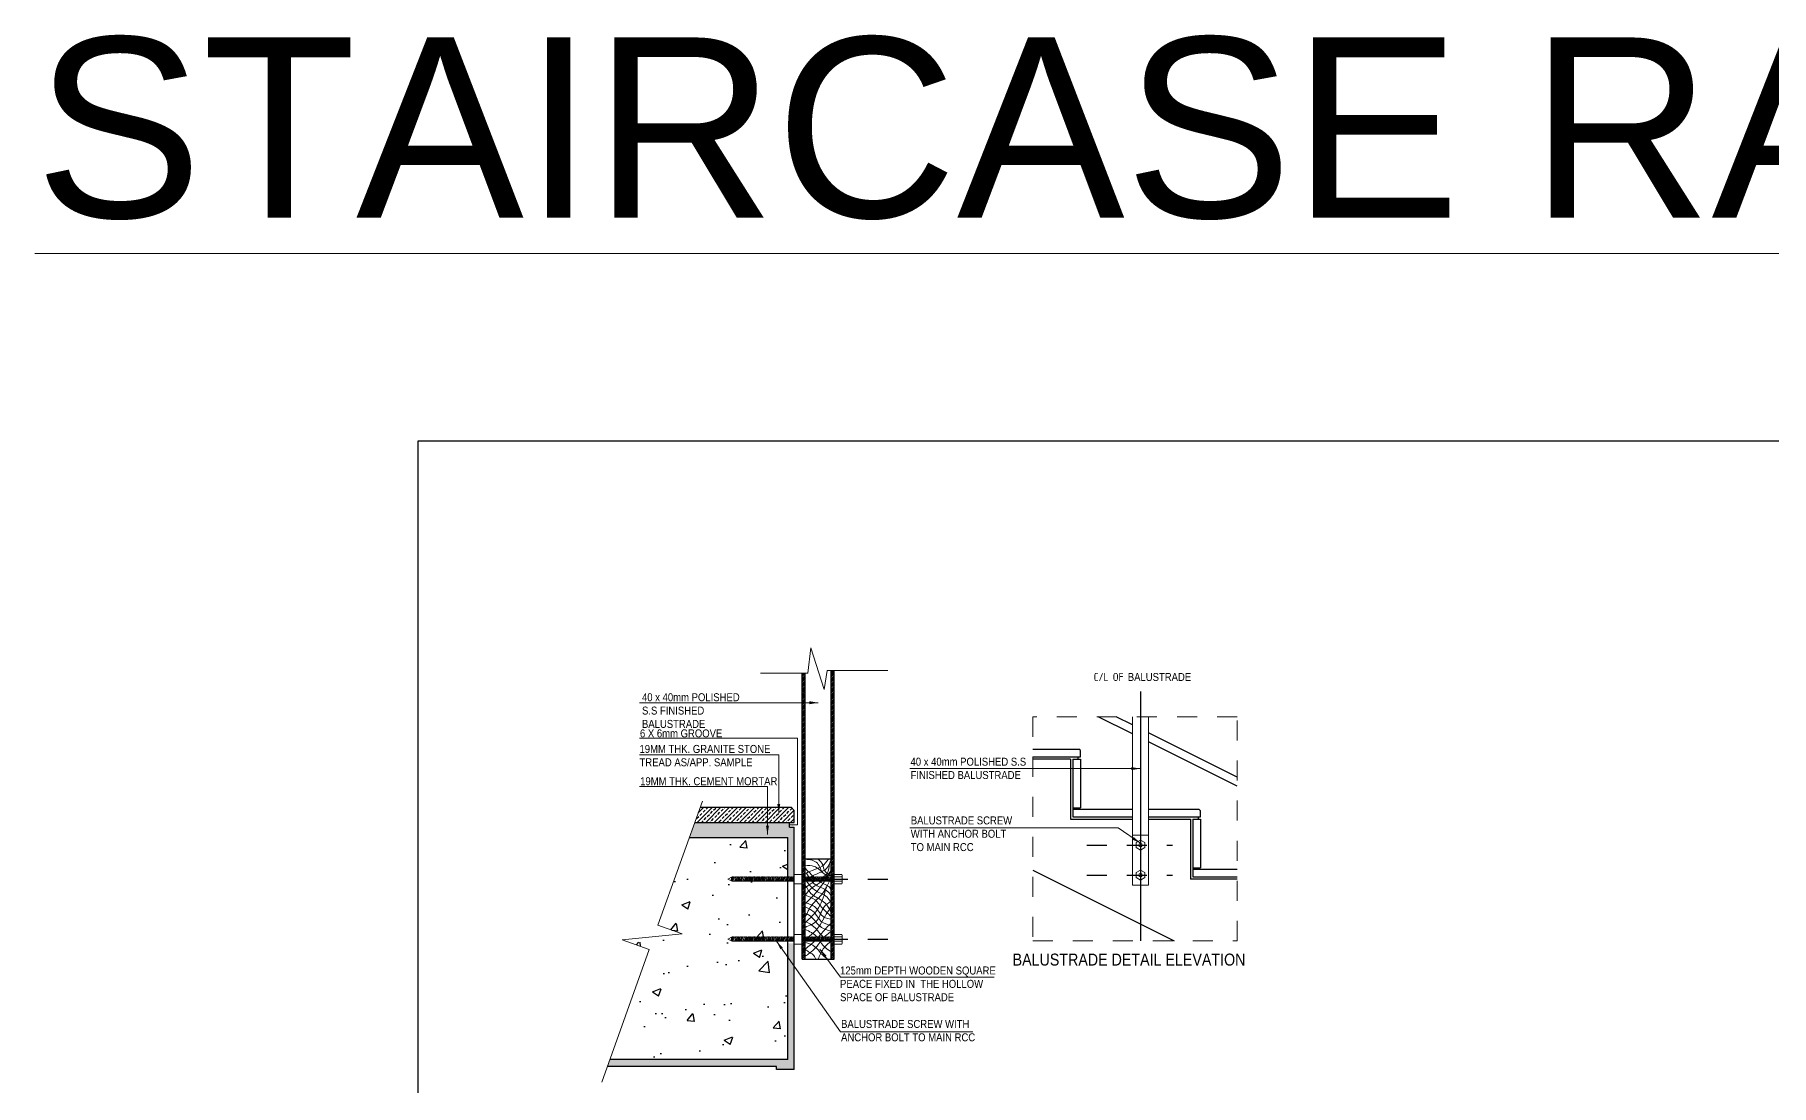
# Model space of a CAD drawing. Header units: millimetres. Extents: x 1898 to 3725, y 783 to 1532.
# Drawn here: x 2929.95 to 2938.63, y 916.67 to 921.92 of the extents above; entities that cross this region are included whole.
import ezdxf

# ---------------------------------------------------------------- set-up
doc = ezdxf.new("R2010")
doc.units = ezdxf.units.MM
for name, pattern in [('DASHDOT', [1, 0.5, -0.25, 0, -0.25]), ('DASHED2', [0.375, 0.25, -0.125]), ('HIDDEN', [0.375, 0.25, -0.125])]:
    doc.linetypes.add(name, pattern=pattern)
doc.layers.add('COL', color=1, linetype='Continuous')
doc.layers.add('RCC-HATCH', color=252, linetype='Continuous')
for name, color, linetype, lineweight in [('DIM', 6, 'Continuous', 18), ('Hatch', 43, 'Continuous', 13), ('Section', 72, 'DASHED2', 30), ('STAIR', 4, 'Continuous', 25), ('STONE', 11, 'Continuous', 9), ('TEXT', 7, 'Continuous', 15), ('Wall', 7, 'Continuous', 30)]:
    doc.layers.add(name, color=color, linetype=linetype, lineweight=lineweight)
doc.styles.add('L120', font='arial.ttf', dxfattribs={"height": 0.6})
doc.styles.add('LABLE', font='times.ttf', dxfattribs={"width": 0.85, "height": 200})
doc.styles.add('Tabrej', font='arial.ttf')
doc.dimstyles.new('DIMEN', dxfattribs={"dimtxt": 0.3, "dimasz": 0.25, "dimexe": 0.18, "dimexo": 0.0625, "dimgap": 0.09, "dimtad": 0, "dimdec": 3, "dimzin": 0, "dimdsep": 46, "dimtxsty": 'Tabrej', "dimcen": 0, "dimclrd": 256, "dimclre": 256, "dimclrt": 7, "dimadec": 0, "dimazin": 0, "dimtfac": 1, "dimtdec": 3, "dimtofl": 0, "dimtmove": 0, "dimatfit": 1, "dimfxl": 0, "dimtolj": 1, "dimtzin": 0, "dimlwd": -1, "dimlwe": -1, "dimarcsym": 0})
pattern_1 = [(45, (2354.577731, 677.824153), (-0.00441941738, 0.00441941738), [])]

msp = doc.modelspace()

# ---------------------------------------------------------------- hatches: boundary and pattern name
at = {"layer": 'Hatch'}
h = msp.add_hatch(dxfattribs=at)
h.set_pattern_fill('ANSI31', color=256, scale=0.05, style=0)
h.set_pattern_definition([(45, (2354.501731, 677.824153), (-0.00441941738, 0.00441941738), [])])
h.paths.add_polyline_path([(2933.7904, 917.3121), (2933.8054, 917.3121), (2933.8054, 918.7266), (2933.7904, 918.7266)])
h = msp.add_hatch(dxfattribs=at)
h.set_pattern_fill('ANSI31', color=256, scale=0.05, style=0)
h.set_pattern_definition(pattern_1)
h.paths.add_polyline_path([(2933.9354, 917.3121), (2933.9504, 917.3121), (2933.9504, 918.7399), (2933.9354, 918.7399)])
h = msp.add_hatch(dxfattribs=at)
h.set_pattern_fill('ANSI31', color=256, scale=0.05, style=0)
h.set_pattern_definition(pattern_1)
h.paths.add_polyline_path([(2933.7904, 917.2971), (2933.8054, 917.2971), (2933.8054, 917.3121), (2933.7904, 917.3121)])
h = msp.add_hatch(dxfattribs=at)
h.set_pattern_fill('ANSI31', color=256, scale=0.05, style=0)
h.set_pattern_definition([(45, (2354.722731, 677.824153), (-0.00441941738, 0.00441941738), [])])
h.paths.add_polyline_path([(2933.9354, 917.2971), (2933.9504, 917.2971), (2933.9504, 917.3121), (2933.9354, 917.3121)])
at = {"layer": 'RCC-HATCH'}
h = msp.add_hatch(dxfattribs=at)
h.set_pattern_fill('ANSI33', color=256, scale=0.12, style=0)
h.set_pattern_definition([(45, (703.983064, -24.253812), (-0.02121320344, 0.02121320344), []), (45, (704.004277, -24.253812), (-0.02121320344, 0.02121320344), [0.015, -0.0075])])
h.paths.add_polyline_path([(2933.2811, 918.0571), (2933.2538, 917.9811), (2933.7504, 917.9811), (2933.7504, 918.0411), (2933.7344, 918.0571)])
h = msp.add_hatch(dxfattribs=at)
h.set_pattern_fill('AR-SAND', color=256, scale=0.012, style=0)
h.set_pattern_definition([(37.5, (703.983064, -24.253812), (-0.0007559203, 0.02312188523), [0, -0.01824, 0, -0.0204, 0, -0.0195]), (7.5, (703.983064, -24.253812), (0.02123732046, 0.0338657528), [0, -0.00984, 0, -0.01644, 0, -0.0063]), (327.5, (703.968304, -24.253812), (0.03736970234, 6.790864e-05), [0, -0.006, 0, -0.0216, 0, -0.0282]), (317.5, (703.968304, -24.253812), (0.03607351925, 0.0105321068), [0, -0.003, 0, -0.01416, 0, -0.0162])])
h.paths.add_polyline_path([(2932.8289, 916.7966), (2932.8164, 916.7617), (2933.6624, 916.7617), (2933.6624, 916.7457), (2933.7504, 916.7457), (2933.7504, 917.3771), (2933.7184, 917.3771), (2933.7184, 916.7966)])
h.paths.add_polyline_path([(2933.2538, 917.9811), (2933.2265, 917.9051), (2933.7184, 917.9051), (2933.7184, 917.6971), (2933.7504, 917.6971), (2933.7504, 917.9571), (2933.7264, 917.9571), (2933.7264, 917.9811)])
h = msp.add_hatch(dxfattribs=at)
h.set_pattern_fill('AR-CONC', color=256, scale=0.06, style=0)
h.set_pattern_definition([(50, (703.98306, -24.2538), (0.43035611, -0.03765128), [0.045, -0.495]), (355, (703.98306, -24.2538), (-0.0832508, 0.45131528), [0.036, -0.396]), (100.4514, (704.01893, -24.25695), (0.34710563, 0.413663725), [0.038244114, -0.42068527]), (46.1842, (703.98306, -24.1338), (0.64034463, -0.09931141), [0.0675, -0.7425]), (96.6356, (704.0364, -24.1421), (0.56079762, 0.58447072), [0.05736617, -0.6310278]), (351.1842, (703.98306, -24.1338), (0.56079717, 0.58447116), [0.054, -0.594]), (21, (704.04306, -24.1638), (0.35814423, -0.241571334), [0.045, -0.495]), (326, (704.04306, -24.1638), (0.1459892, 0.43509003), [0.036, -0.396]), (71.4514, (704.0729, -24.18394), (0.50413358, 0.1935183), [0.038244114, -0.42068527]), (37.5, (703.98306, -24.25381), (0.007295913, 0.199736312), [0, -0.3912, 0, -0.402, 0, -0.3975]), (7.5, (703.98306, -24.25381), (0.157841722, 0.236647027), [0, -0.2292, 0, -0.3822, 0, -0.1515]), (327.5, (703.84926, -24.25381), (0.320293462, -0.013532923), [0, -0.15, 0, -0.468, 0, -0.621]), (317.5, (703.78926, -24.2538), (0.3499117, 0.06006299), [0, -0.195, 0, -0.3108, 0, -0.441])])
h.paths.add_polyline_path([(2933.1911, 917.4232), (2933.0122, 917.4061), (2933.119, 917.3811), (2932.9231, 917.3824), (2933.0258, 917.3455), (2932.8289, 916.7966), (2933.7184, 916.7966), (2933.7184, 917.3371), (2933.6944, 917.3371), (2933.6944, 917.7371), (2933.7184, 917.7371), (2933.7184, 917.9051), (2933.2265, 917.9051), (2933.0694, 917.4669)])

# ---------------------------------------------------------------- linework, layer by layer
at = {"layer": 'COL'}
for p, q in [((2935.1313, 918.2973), (2934.9431, 918.2973)), ((2935.1313, 918.2973), (2935.1313, 917.9973)), ((2935.1313, 917.9973), (2935.4413, 917.9973)), ((2935.5213, 917.9973), (2935.7313, 917.9973)), ((2935.7313, 917.9973), (2935.7313, 917.6973)), ((2933.2265, 917.9051), (2933.7184, 917.9051)), ((2933.7184, 916.7966), (2933.7184, 917.9051)), ((2935.964, 917.6973), (2935.7313, 917.6973)), ((2933.7184, 916.7966), (2932.8289, 916.7966))]:
    msp.add_line(p, q, dxfattribs=at)
at = {"layer": 'COL', "lineweight": 13}
for p, q in [((2933.444, 917.7067), (2933.4416, 917.7091)), ((2933.4656, 917.7067), (2933.4632, 917.7091)), ((2933.4872, 917.7067), (2933.4848, 917.7091)), ((2933.5088, 917.7067), (2933.5064, 917.7091)), ((2933.5304, 917.7067), (2933.528, 917.7091)), ((2933.552, 917.7067), (2933.5496, 917.7091)), ((2933.5736, 917.7067), (2933.5712, 917.7091)), ((2933.6016, 917.7067), (2933.5992, 917.7091)), ((2933.6232, 917.7067), (2933.6208, 917.7091)), ((2933.6448, 917.7067), (2933.6424, 917.7091)), ((2933.6664, 917.7067), (2933.664, 917.7091)), ((2933.688, 917.7067), (2933.6856, 917.7091)), ((2933.7096, 917.7067), (2933.7072, 917.7091)), ((2933.7312, 917.7067), (2933.7288, 917.7091)), ((2933.7504, 917.6731), (2933.7504, 917.7211)), ((2933.7904, 917.6731), (2933.7904, 917.7211)), ((2933.8016, 917.7067), (2933.7992, 917.7091)), ((2933.8232, 917.7067), (2933.8208, 917.7091)), ((2933.8448, 917.7067), (2933.8424, 917.7091)), ((2933.8664, 917.7067), (2933.864, 917.7091)), ((2933.888, 917.7067), (2933.8856, 917.7091)), ((2933.9096, 917.7067), (2933.9072, 917.7091)), ((2933.9312, 917.7067), (2933.9288, 917.7091)), ((2933.444, 917.4067), (2933.4416, 917.4091)), ((2933.4656, 917.4067), (2933.4632, 917.4091)), ((2933.4872, 917.4067), (2933.4848, 917.4091)), ((2933.5088, 917.4067), (2933.5064, 917.4091)), ((2933.5304, 917.4067), (2933.528, 917.4091)), ((2933.552, 917.4067), (2933.5496, 917.4091)), ((2933.5736, 917.4067), (2933.5712, 917.4091)), ((2933.6016, 917.4067), (2933.5992, 917.4091)), ((2933.6232, 917.4067), (2933.6208, 917.4091)), ((2933.6448, 917.4067), (2933.6424, 917.4091)), ((2933.6664, 917.4067), (2933.664, 917.4091)), ((2933.688, 917.4067), (2933.6856, 917.4091)), ((2933.7096, 917.4067), (2933.7072, 917.4091)), ((2933.7312, 917.4067), (2933.7288, 917.4091)), ((2933.7504, 917.3731), (2933.7504, 917.4211)), ((2933.7904, 917.3731), (2933.7904, 917.4211)), ((2933.8016, 917.4067), (2933.7992, 917.4091)), ((2933.8232, 917.4067), (2933.8208, 917.4091)), ((2933.8448, 917.4067), (2933.8424, 917.4091)), ((2933.8664, 917.4067), (2933.864, 917.4091)), ((2933.888, 917.4067), (2933.8856, 917.4091)), ((2933.9096, 917.4067), (2933.9072, 917.4091)), ((2933.9312, 917.4067), (2933.9288, 917.4091))]:
    msp.add_line(p, q, dxfattribs=at)
for points in [[(2933.4395, 917.6875), (2933.4184, 917.6979), (2933.4395, 917.7083)], [(2933.4332, 917.6906), (2933.4392, 917.7067)], [(2933.4353, 917.6896), (2933.443, 917.7076)], [(2933.4382, 917.7077), (2933.4392, 917.7067)], [(2933.4392, 917.6875), (2933.4464, 917.7091), (2933.444, 917.7067)], [(2933.4416, 917.7091), (2933.4392, 917.7067)], [(2933.4392, 917.6875), (2933.4416, 917.6947)], [(2933.4392, 917.6875), (2933.5784, 917.6875), (2933.5784, 917.6875), (2933.5808, 917.6875), (2933.5832, 917.6875), (2933.5856, 917.6875), (2933.588, 917.6875), (2933.5904, 917.6875), (2933.5904, 917.6875)], [(2933.444, 917.6875), (2933.4512, 917.7067)], [(2933.4464, 917.7091), (2933.4488, 917.7067), (2933.4512, 917.7091), (2933.4512, 917.7067), (2933.456, 917.7091), (2933.456, 917.7067), (2933.4584, 917.7091), (2933.4608, 917.7067)], [(2933.4512, 917.6875), (2933.4584, 917.7091)], [(2933.456, 917.6875), (2933.4646, 917.7076)], [(2933.4608, 917.6875), (2933.468, 917.7091), (2933.4656, 917.7067)], [(2933.4632, 917.7091), (2933.4608, 917.7067)], [(2933.4608, 917.6875), (2933.4632, 917.6947)], [(2933.4656, 917.6875), (2933.4728, 917.7067)], [(2933.468, 917.7091), (2933.4704, 917.7067), (2933.4728, 917.7091), (2933.4728, 917.7067), (2933.4776, 917.7091), (2933.4776, 917.7067), (2933.48, 917.7091), (2933.4824, 917.7067)], [(2933.4704, 917.6875), (2933.4776, 917.7091)], [(2933.4728, 917.6875), (2933.48, 917.7091)], [(2933.4776, 917.6875), (2933.4862, 917.7076)], [(2933.4824, 917.6875), (2933.4896, 917.7091), (2933.4872, 917.7067)], [(2933.4848, 917.7091), (2933.4824, 917.7067)], [(2933.4824, 917.6875), (2933.4848, 917.6947)], [(2933.4872, 917.6875), (2933.4944, 917.7067)], [(2933.4896, 917.7091), (2933.492, 917.7067), (2933.4944, 917.7091), (2933.4944, 917.7067), (2933.4992, 917.7091), (2933.4992, 917.7067), (2933.5016, 917.7091), (2933.504, 917.7067)], [(2933.4944, 917.6875), (2933.5016, 917.7091)], [(2933.4992, 917.6875), (2933.5078, 917.7076)], [(2933.504, 917.6875), (2933.5112, 917.7091), (2933.5088, 917.7067)], [(2933.5064, 917.7091), (2933.504, 917.7067)], [(2933.504, 917.6875), (2933.5064, 917.6947)], [(2933.5088, 917.6875), (2933.516, 917.7067)], [(2933.5112, 917.7091), (2933.5136, 917.7067), (2933.516, 917.7091), (2933.516, 917.7067), (2933.5208, 917.7091), (2933.5208, 917.7067), (2933.5232, 917.7091), (2933.5256, 917.7067)], [(2933.5136, 917.6875), (2933.5208, 917.7067)], [(2933.516, 917.6875), (2933.5232, 917.7091)], [(2933.5208, 917.6875), (2933.5294, 917.7076)], [(2933.5256, 917.6875), (2933.5328, 917.7091), (2933.5304, 917.7067)], [(2933.528, 917.7091), (2933.5256, 917.7067)], [(2933.5256, 917.6875), (2933.528, 917.6947)], [(2933.5304, 917.6875), (2933.5376, 917.7067)], [(2933.5328, 917.7091), (2933.5352, 917.7067), (2933.5376, 917.7091), (2933.5376, 917.7067), (2933.5424, 917.7091), (2933.5424, 917.7067), (2933.5448, 917.7091), (2933.5472, 917.7067)], [(2933.5352, 917.6875), (2933.5424, 917.7067)], [(2933.54, 917.6875), (2933.5472, 917.7067)], [(2933.5472, 917.6875), (2933.5544, 917.7091), (2933.552, 917.7067)], [(2933.5496, 917.7091), (2933.5472, 917.7067)], [(2933.5472, 917.6875), (2933.5496, 917.6947)], [(2933.552, 917.6875), (2933.5592, 917.7067)], [(2933.5544, 917.7091), (2933.5568, 917.7067), (2933.5592, 917.7091), (2933.5592, 917.7067), (2933.564, 917.7091), (2933.564, 917.7067), (2933.5664, 917.7091), (2933.5688, 917.7067)], [(2933.5568, 917.6875), (2933.564, 917.7067)], [(2933.5592, 917.6875), (2933.5664, 917.7091)], [(2933.564, 917.6875), (2933.5724, 917.7079)], [(2933.5688, 917.6875), (2933.576, 917.7091), (2933.5736, 917.7067)], [(2933.5712, 917.7091), (2933.5688, 917.7067)], [(2933.5688, 917.6875), (2933.5712, 917.6947)], [(2933.5712, 917.6875), (2933.5688, 917.6875)], [(2933.5736, 917.6875), (2933.5808, 917.7091)], [(2933.576, 917.7091), (2933.5784, 917.7067), (2933.5808, 917.7091), (2933.5808, 917.7067), (2933.5856, 917.7091), (2933.5856, 917.7067), (2933.588, 917.7091), (2933.5904, 917.7067)], [(2933.5784, 917.6875), (2933.5856, 917.7067)], [(2933.5832, 917.6875), (2933.5904, 917.7067)], [(2933.5904, 917.6971), (2933.5944, 917.7091)], [(2933.5904, 917.7043), (2933.592, 917.7091)], [(2933.5904, 917.7083), (2933.592, 917.7091), (2933.592, 917.7067), (2933.5944, 917.7091), (2933.5968, 917.7067)], [(2933.5904, 917.7024), (2933.592, 917.7067)], [(2933.5904, 917.6896), (2933.5968, 917.7067)], [(2933.5904, 917.6875), (2933.5904, 917.6875), (2933.736, 917.6875), (2933.736, 917.6875), (2933.7384, 917.6875), (2933.7408, 917.6875), (2933.7432, 917.6875), (2933.7456, 917.6875), (2933.748, 917.6875), (2933.748, 917.6875)], [(2933.592, 917.6875), (2933.6006, 917.7076)], [(2933.5968, 917.6875), (2933.604, 917.7091), (2933.6016, 917.7067)], [(2933.5992, 917.7091), (2933.5968, 917.7067)], [(2933.5968, 917.6875), (2933.5992, 917.6947)], [(2933.6016, 917.6875), (2933.6088, 917.7067)], [(2933.604, 917.7091), (2933.6064, 917.7067), (2933.6088, 917.7091), (2933.6088, 917.7067), (2933.6136, 917.7091), (2933.6136, 917.7067), (2933.616, 917.7091), (2933.6184, 917.7067)], [(2933.6088, 917.6875), (2933.616, 917.7091)], [(2933.6136, 917.6875), (2933.6222, 917.7076)], [(2933.6184, 917.6875), (2933.6256, 917.7091), (2933.6232, 917.7067)], [(2933.6208, 917.7091), (2933.6184, 917.7067)], [(2933.6184, 917.6875), (2933.6208, 917.6947)], [(2933.6232, 917.6875), (2933.6304, 917.7067)], [(2933.6256, 917.7091), (2933.628, 917.7067), (2933.6304, 917.7091), (2933.6304, 917.7067), (2933.6352, 917.7091), (2933.6352, 917.7067), (2933.6376, 917.7091), (2933.64, 917.7067)], [(2933.628, 917.6875), (2933.6352, 917.7091)], [(2933.6304, 917.6875), (2933.6376, 917.7091)], [(2933.6352, 917.6875), (2933.6438, 917.7076)], [(2933.64, 917.6875), (2933.6472, 917.7091), (2933.6448, 917.7067)], [(2933.6424, 917.7091), (2933.64, 917.7067)], [(2933.64, 917.6875), (2933.6424, 917.6947)], [(2933.6448, 917.6875), (2933.652, 917.7067)], [(2933.6472, 917.7091), (2933.6496, 917.7067), (2933.652, 917.7091), (2933.652, 917.7067), (2933.6568, 917.7091), (2933.6568, 917.7067), (2933.6592, 917.7091), (2933.6616, 917.7067)], [(2933.652, 917.6875), (2933.6592, 917.7091)], [(2933.6568, 917.6875), (2933.6654, 917.7076)], [(2933.6616, 917.6875), (2933.6688, 917.7091), (2933.6664, 917.7067)], [(2933.664, 917.7091), (2933.6616, 917.7067)], [(2933.6616, 917.6875), (2933.664, 917.6947)], [(2933.6664, 917.6875), (2933.6736, 917.7067)], [(2933.6688, 917.7091), (2933.6712, 917.7067), (2933.6736, 917.7091), (2933.6736, 917.7067), (2933.6784, 917.7091), (2933.6784, 917.7067), (2933.6808, 917.7091), (2933.6832, 917.7067)], [(2933.6712, 917.6875), (2933.6784, 917.7067)], [(2933.6736, 917.6875), (2933.6808, 917.7091)], [(2933.6784, 917.6875), (2933.687, 917.7076)], [(2933.6832, 917.6875), (2933.6904, 917.7091), (2933.688, 917.7067)], [(2933.6856, 917.7091), (2933.6832, 917.7067)], [(2933.6832, 917.6875), (2933.6856, 917.6947)], [(2933.688, 917.6875), (2933.6952, 917.7067)], [(2933.6904, 917.7091), (2933.6928, 917.7067), (2933.6952, 917.7091), (2933.6952, 917.7067), (2933.7, 917.7091), (2933.7, 917.7067), (2933.7024, 917.7091), (2933.7048, 917.7067)], [(2933.6928, 917.6875), (2933.7, 917.7067)], [(2933.6976, 917.6875), (2933.7048, 917.7067)], [(2933.7048, 917.6875), (2933.712, 917.7091), (2933.7096, 917.7067)], [(2933.7072, 917.7091), (2933.7048, 917.7067)], [(2933.7048, 917.6875), (2933.7072, 917.6947)], [(2933.7096, 917.6875), (2933.7168, 917.7067)], [(2933.712, 917.7091), (2933.7144, 917.7067), (2933.7168, 917.7091), (2933.7168, 917.7067), (2933.7216, 917.7091), (2933.7216, 917.7067), (2933.724, 917.7091), (2933.7264, 917.7067)], [(2933.7144, 917.6875), (2933.7216, 917.7067)], [(2933.7168, 917.6875), (2933.724, 917.7091)], [(2933.7216, 917.6875), (2933.73, 917.7079)], [(2933.7264, 917.6875), (2933.7336, 917.7091), (2933.7312, 917.7067)], [(2933.7288, 917.7091), (2933.7264, 917.7067)], [(2933.7264, 917.6875), (2933.7288, 917.6947)], [(2933.7288, 917.6875), (2933.7264, 917.6875)], [(2933.7312, 917.6875), (2933.7384, 917.7091)], [(2933.7336, 917.7091), (2933.736, 917.7067), (2933.7384, 917.7091), (2933.7384, 917.7067), (2933.7432, 917.7091), (2933.7432, 917.7067), (2933.7456, 917.7091), (2933.748, 917.7067)], [(2933.736, 917.6875), (2933.7432, 917.7067)], [(2933.7408, 917.6875), (2933.748, 917.7067)], [(2933.7432, 917.6875), (2933.7504, 917.7043)], [(2933.7504, 917.7091), (2933.748, 917.7067)], [(2933.748, 917.6875), (2933.7504, 917.6947)], [(2933.748, 917.6875), (2933.7504, 917.6899)], [(2933.7904, 917.7211), (2933.7504, 917.7211)], [(2933.7504, 917.7211), (2933.7648, 917.7211)], [(2933.7504, 917.7091), (2933.7504, 917.7019), (2933.7504, 917.6923), (2933.7504, 917.6875)], [(2933.7904, 917.6731), (2933.7504, 917.6731)], [(2933.7904, 917.6971), (2933.7944, 917.7091)], [(2933.7904, 917.7043), (2933.792, 917.7091)], [(2933.7904, 917.7083), (2933.792, 917.7091), (2933.792, 917.7067), (2933.7944, 917.7091), (2933.7968, 917.7067)], [(2933.7904, 917.7024), (2933.792, 917.7067)], [(2933.7904, 917.6875), (2933.7904, 917.6875), (2933.936, 917.6875), (2933.936, 917.6875), (2933.9384, 917.6875), (2933.9408, 917.6875), (2933.9432, 917.6875), (2933.9456, 917.6875), (2933.948, 917.6875), (2933.948, 917.6875)], [(2933.792, 917.6875), (2933.8006, 917.7076)], [(2933.7968, 917.6875), (2933.804, 917.7091), (2933.8016, 917.7067)], [(2933.7992, 917.7091), (2933.7968, 917.7067)], [(2933.7968, 917.6875), (2933.7992, 917.6947)], [(2933.8016, 917.6875), (2933.8088, 917.7091)], [(2933.804, 917.7091), (2933.8064, 917.7067), (2933.8088, 917.7091), (2933.8088, 917.7067), (2933.8136, 917.7091), (2933.8136, 917.7067), (2933.816, 917.7091), (2933.8184, 917.7067)], [(2933.8064, 917.6875), (2933.8136, 917.7067)], [(2933.8112, 917.6875), (2933.8184, 917.7067)], [(2933.8136, 917.6875), (2933.8222, 917.7076)], [(2933.8184, 917.6875), (2933.8256, 917.7091), (2933.8232, 917.7067)], [(2933.8208, 917.7091), (2933.8184, 917.7067)], [(2933.8184, 917.6875), (2933.8208, 917.6947)], [(2933.8232, 917.6875), (2933.8304, 917.7067)], [(2933.8256, 917.7091), (2933.828, 917.7067), (2933.8304, 917.7091), (2933.8304, 917.7067), (2933.8352, 917.7091), (2933.8352, 917.7067), (2933.8376, 917.7091), (2933.84, 917.7067)], [(2933.828, 917.6875), (2933.8352, 917.7091)], [(2933.8328, 917.6875), (2933.84, 917.7067)], [(2933.8376, 917.6875), (2933.8456, 917.7075)], [(2933.8424, 917.7091), (2933.84, 917.7067)], [(2933.8419, 917.6875), (2933.8496, 917.7067)], [(2933.8448, 917.6875), (2933.852, 917.7067)], [(2933.8472, 917.7091), (2933.8496, 917.7067), (2933.852, 917.7091), (2933.852, 917.7067), (2933.8568, 917.7091), (2933.8568, 917.7067), (2933.8592, 917.7091), (2933.8616, 917.7067)], [(2933.8496, 917.6875), (2933.8568, 917.7067)], [(2933.852, 917.6875), (2933.8592, 917.7091)], [(2933.8568, 917.6875), (2933.8654, 917.7076)], [(2933.8616, 917.6875), (2933.8688, 917.7091), (2933.8664, 917.7067)], [(2933.864, 917.7091), (2933.8616, 917.7067)], [(2933.8664, 917.6875), (2933.8736, 917.7067)], [(2933.8688, 917.7091), (2933.8712, 917.7067), (2933.8736, 917.7091), (2933.8736, 917.7067), (2933.8784, 917.7091), (2933.8784, 917.7067), (2933.8808, 917.7091), (2933.8832, 917.7067)], [(2933.8712, 917.6875), (2933.8784, 917.7067)], [(2933.8736, 917.6875), (2933.8808, 917.7091)], [(2933.8784, 917.6875), (2933.887, 917.7076)], [(2933.8832, 917.6875), (2933.8904, 917.7091), (2933.888, 917.7067)], [(2933.8856, 917.7091), (2933.8832, 917.7067)], [(2933.8832, 917.6875), (2933.8856, 917.6947)], [(2933.8851, 917.6875), (2933.8928, 917.7067)], [(2933.888, 917.6875), (2933.8952, 917.7067)], [(2933.8904, 917.7091), (2933.8928, 917.7067), (2933.8952, 917.7091), (2933.8952, 917.7067), (2933.9, 917.7091), (2933.9, 917.7067), (2933.9024, 917.7091), (2933.9048, 917.7067)], [(2933.8928, 917.6875), (2933.9, 917.7067)], [(2933.8952, 917.6875), (2933.9024, 917.7091)], [(2933.9, 917.6875), (2933.9086, 917.7076)], [(2933.9048, 917.6875), (2933.912, 917.7091), (2933.9096, 917.7067)], [(2933.9072, 917.7091), (2933.9048, 917.7067)], [(2933.9048, 917.6875), (2933.9072, 917.6947)], [(2933.9096, 917.6875), (2933.9168, 917.7067)], [(2933.912, 917.7091), (2933.9144, 917.7067), (2933.9168, 917.7091), (2933.9168, 917.7067), (2933.9216, 917.7091), (2933.9216, 917.7067), (2933.924, 917.7091), (2933.9264, 917.7067)], [(2933.9144, 917.6875), (2933.9216, 917.7067)], [(2933.9168, 917.6875), (2933.924, 917.7091)], [(2933.9216, 917.6875), (2933.93, 917.7079)], [(2933.9264, 917.6875), (2933.9336, 917.7091), (2933.9312, 917.7067)], [(2933.9288, 917.7091), (2933.9264, 917.7067)], [(2933.9264, 917.6875), (2933.9288, 917.6947)], [(2933.9288, 917.6875), (2933.9264, 917.6875)], [(2933.9312, 917.6875), (2933.9384, 917.7091)], [(2933.9336, 917.7091), (2933.936, 917.7067), (2933.9384, 917.7091), (2933.9384, 917.7067), (2933.9432, 917.7091), (2933.9432, 917.7067), (2933.9456, 917.7091), (2933.948, 917.7067)], [(2933.936, 917.6875), (2933.9432, 917.7067)], [(2933.9384, 917.6875), (2933.9456, 917.7091)], [(2933.9432, 917.6875), (2933.9504, 917.7043)], [(2933.988, 917.7091), (2933.9472, 917.7091)], [(2933.988, 917.6875), (2933.9472, 917.6875)], [(2933.9504, 917.7091), (2933.948, 917.7067)], [(2933.948, 917.6875), (2933.9504, 917.6947)], [(2933.948, 917.6875), (2933.9504, 917.6899)], [(2933.988, 917.7211), (2933.9504, 917.7211)], [(2933.9504, 917.7211), (2933.9504, 917.7163), (2933.9504, 917.7139), (2933.9504, 917.7091)], [(2933.9504, 917.7211), (2933.9648, 917.7211)], [(2933.9504, 917.6803), (2933.9504, 917.7139)], [(2933.9504, 917.7091), (2933.9504, 917.7019), (2933.9504, 917.6923), (2933.9504, 917.6875)], [(2933.9504, 917.6875), (2933.9504, 917.6827), (2933.9504, 917.6779), (2933.9504, 917.6731)], [(2933.988, 917.6731), (2933.9504, 917.6731)], [(2933.9504, 917.6731), (2933.9648, 917.6731)], [(2933.988, 917.7091), (2933.9904, 917.7139), (2933.9904, 917.7163), (2933.988, 917.7211)], [(2933.988, 917.6875), (2933.9904, 917.6923), (2933.9904, 917.7019), (2933.988, 917.7091)], [(2933.988, 917.6731), (2933.9904, 917.6779), (2933.9904, 917.6827), (2933.988, 917.6875)], [(2933.9904, 917.6803), (2933.9904, 917.7139)], [(2933.4395, 917.3875), (2933.4184, 917.3979), (2933.4395, 917.4083)], [(2933.4332, 917.3906), (2933.4392, 917.4067)], [(2933.4353, 917.3896), (2933.443, 917.4076)], [(2933.4382, 917.4077), (2933.4392, 917.4067)], [(2933.4392, 917.3875), (2933.4464, 917.4091), (2933.444, 917.4067)], [(2933.4416, 917.4091), (2933.4392, 917.4067)], [(2933.4392, 917.3875), (2933.4416, 917.3947)], [(2933.444, 917.3875), (2933.4512, 917.4067)], [(2933.4464, 917.4091), (2933.4488, 917.4067), (2933.4512, 917.4091), (2933.4512, 917.4067), (2933.456, 917.4091), (2933.456, 917.4067), (2933.4584, 917.4091), (2933.4608, 917.4067)], [(2933.4512, 917.3875), (2933.4584, 917.4091)], [(2933.456, 917.3875), (2933.4646, 917.4076)], [(2933.4608, 917.3875), (2933.468, 917.4091), (2933.4656, 917.4067)], [(2933.4632, 917.4091), (2933.4608, 917.4067)], [(2933.4608, 917.3875), (2933.4632, 917.3947)], [(2933.4656, 917.3875), (2933.4728, 917.4067)], [(2933.468, 917.4091), (2933.4704, 917.4067), (2933.4728, 917.4091), (2933.4728, 917.4067), (2933.4776, 917.4091), (2933.4776, 917.4067), (2933.48, 917.4091), (2933.4824, 917.4067)], [(2933.4704, 917.3875), (2933.4776, 917.4091)], [(2933.4728, 917.3875), (2933.48, 917.4091)], [(2933.4776, 917.3875), (2933.4862, 917.4076)], [(2933.4824, 917.3875), (2933.4896, 917.4091), (2933.4872, 917.4067)], [(2933.4848, 917.4091), (2933.4824, 917.4067)], [(2933.4824, 917.3875), (2933.4848, 917.3947)], [(2933.4872, 917.3875), (2933.4944, 917.4067)], [(2933.4896, 917.4091), (2933.492, 917.4067), (2933.4944, 917.4091), (2933.4944, 917.4067), (2933.4992, 917.4091), (2933.4992, 917.4067), (2933.5016, 917.4091), (2933.504, 917.4067)], [(2933.4944, 917.3875), (2933.5016, 917.4091)], [(2933.4992, 917.3875), (2933.5078, 917.4076)], [(2933.504, 917.3875), (2933.5112, 917.4091), (2933.5088, 917.4067)], [(2933.5064, 917.4091), (2933.504, 917.4067)], [(2933.504, 917.3875), (2933.5064, 917.3947)], [(2933.5088, 917.3875), (2933.516, 917.4067)], [(2933.5112, 917.4091), (2933.5136, 917.4067), (2933.516, 917.4091), (2933.516, 917.4067), (2933.5208, 917.4091), (2933.5208, 917.4067), (2933.5232, 917.4091), (2933.5256, 917.4067)], [(2933.5136, 917.3875), (2933.5208, 917.4067)], [(2933.516, 917.3875), (2933.5232, 917.4091)], [(2933.5208, 917.3875), (2933.5294, 917.4076)], [(2933.5256, 917.3875), (2933.5328, 917.4091), (2933.5304, 917.4067)], [(2933.528, 917.4091), (2933.5256, 917.4067)], [(2933.5256, 917.3875), (2933.528, 917.3947)], [(2933.5304, 917.3875), (2933.5376, 917.4067)], [(2933.5328, 917.4091), (2933.5352, 917.4067), (2933.5376, 917.4091), (2933.5376, 917.4067), (2933.5424, 917.4091), (2933.5424, 917.4067), (2933.5448, 917.4091), (2933.5472, 917.4067)], [(2933.5352, 917.3875), (2933.5424, 917.4067)], [(2933.54, 917.3875), (2933.5472, 917.4067)], [(2933.5472, 917.3875), (2933.5544, 917.4091), (2933.552, 917.4067)], [(2933.5496, 917.4091), (2933.5472, 917.4067)], [(2933.5472, 917.3875), (2933.5496, 917.3947)], [(2933.552, 917.3875), (2933.5592, 917.4067)], [(2933.5544, 917.4091), (2933.5568, 917.4067), (2933.5592, 917.4091), (2933.5592, 917.4067), (2933.564, 917.4091), (2933.564, 917.4067), (2933.5664, 917.4091), (2933.5688, 917.4067)], [(2933.5568, 917.3875), (2933.564, 917.4067)], [(2933.5592, 917.3875), (2933.5664, 917.4091)], [(2933.564, 917.3875), (2933.5724, 917.4079)], [(2933.5688, 917.3875), (2933.576, 917.4091), (2933.5736, 917.4067)], [(2933.5712, 917.4091), (2933.5688, 917.4067)], [(2933.5688, 917.3875), (2933.5712, 917.3947)], [(2933.5736, 917.3875), (2933.5808, 917.4091)], [(2933.576, 917.4091), (2933.5784, 917.4067), (2933.5808, 917.4091), (2933.5808, 917.4067), (2933.5856, 917.4091), (2933.5856, 917.4067), (2933.588, 917.4091), (2933.5904, 917.4067)], [(2933.5784, 917.3875), (2933.5856, 917.4067)], [(2933.5832, 917.3875), (2933.5904, 917.4067)], [(2933.5904, 917.3971), (2933.5944, 917.4091)], [(2933.5904, 917.4043), (2933.592, 917.4091)], [(2933.5904, 917.4083), (2933.592, 917.4091), (2933.592, 917.4067), (2933.5944, 917.4091), (2933.5968, 917.4067)], [(2933.5904, 917.4024), (2933.592, 917.4067)], [(2933.5904, 917.3896), (2933.5968, 917.4067)], [(2933.592, 917.3875), (2933.6006, 917.4076)], [(2933.5968, 917.3875), (2933.604, 917.4091), (2933.6016, 917.4067)], [(2933.5992, 917.4091), (2933.5968, 917.4067)], [(2933.5968, 917.3875), (2933.5992, 917.3947)], [(2933.6016, 917.3875), (2933.6088, 917.4067)], [(2933.604, 917.4091), (2933.6064, 917.4067), (2933.6088, 917.4091), (2933.6088, 917.4067), (2933.6136, 917.4091), (2933.6136, 917.4067), (2933.616, 917.4091), (2933.6184, 917.4067)], [(2933.6088, 917.3875), (2933.616, 917.4091)], [(2933.6136, 917.3875), (2933.6222, 917.4076)], [(2933.6184, 917.3875), (2933.6256, 917.4091), (2933.6232, 917.4067)], [(2933.6208, 917.4091), (2933.6184, 917.4067)], [(2933.6184, 917.3875), (2933.6208, 917.3947)], [(2933.6232, 917.3875), (2933.6304, 917.4067)], [(2933.6256, 917.4091), (2933.628, 917.4067), (2933.6304, 917.4091), (2933.6304, 917.4067), (2933.6352, 917.4091), (2933.6352, 917.4067), (2933.6376, 917.4091), (2933.64, 917.4067)], [(2933.628, 917.3875), (2933.6352, 917.4091)], [(2933.6304, 917.3875), (2933.6376, 917.4091)], [(2933.6352, 917.3875), (2933.6438, 917.4076)], [(2933.64, 917.3875), (2933.6472, 917.4091), (2933.6448, 917.4067)], [(2933.6424, 917.4091), (2933.64, 917.4067)], [(2933.64, 917.3875), (2933.6424, 917.3947)], [(2933.6448, 917.3875), (2933.652, 917.4067)], [(2933.6472, 917.4091), (2933.6496, 917.4067), (2933.652, 917.4091), (2933.652, 917.4067), (2933.6568, 917.4091), (2933.6568, 917.4067), (2933.6592, 917.4091), (2933.6616, 917.4067)], [(2933.652, 917.3875), (2933.6592, 917.4091)], [(2933.6568, 917.3875), (2933.6654, 917.4076)], [(2933.6616, 917.3875), (2933.6688, 917.4091), (2933.6664, 917.4067)], [(2933.664, 917.4091), (2933.6616, 917.4067)], [(2933.6616, 917.3875), (2933.664, 917.3947)], [(2933.6664, 917.3875), (2933.6736, 917.4067)], [(2933.6688, 917.4091), (2933.6712, 917.4067), (2933.6736, 917.4091), (2933.6736, 917.4067), (2933.6784, 917.4091), (2933.6784, 917.4067), (2933.6808, 917.4091), (2933.6832, 917.4067)], [(2933.6712, 917.3875), (2933.6784, 917.4067)], [(2933.6736, 917.3875), (2933.6808, 917.4091)], [(2933.6784, 917.3875), (2933.687, 917.4076)], [(2933.6832, 917.3875), (2933.6904, 917.4091), (2933.688, 917.4067)], [(2933.6856, 917.4091), (2933.6832, 917.4067)], [(2933.6832, 917.3875), (2933.6856, 917.3947)], [(2933.688, 917.3875), (2933.6952, 917.4067)], [(2933.6904, 917.4091), (2933.6928, 917.4067), (2933.6952, 917.4091), (2933.6952, 917.4067), (2933.7, 917.4091), (2933.7, 917.4067), (2933.7024, 917.4091), (2933.7048, 917.4067)], [(2933.6928, 917.3875), (2933.7, 917.4067)], [(2933.6976, 917.3875), (2933.7048, 917.4067)], [(2933.7048, 917.3875), (2933.712, 917.4091), (2933.7096, 917.4067)], [(2933.7072, 917.4091), (2933.7048, 917.4067)], [(2933.7048, 917.3875), (2933.7072, 917.3947)], [(2933.7096, 917.3875), (2933.7168, 917.4067)], [(2933.712, 917.4091), (2933.7144, 917.4067), (2933.7168, 917.4091), (2933.7168, 917.4067), (2933.7216, 917.4091), (2933.7216, 917.4067), (2933.724, 917.4091), (2933.7264, 917.4067)], [(2933.7144, 917.3875), (2933.7216, 917.4067)], [(2933.7168, 917.3875), (2933.724, 917.4091)], [(2933.7216, 917.3875), (2933.73, 917.4079)], [(2933.7264, 917.3875), (2933.7336, 917.4091), (2933.7312, 917.4067)], [(2933.7288, 917.4091), (2933.7264, 917.4067)], [(2933.7264, 917.3875), (2933.7288, 917.3947)], [(2933.7312, 917.3875), (2933.7384, 917.4091)], [(2933.7336, 917.4091), (2933.736, 917.4067), (2933.7384, 917.4091), (2933.7384, 917.4067), (2933.7432, 917.4091), (2933.7432, 917.4067), (2933.7456, 917.4091), (2933.748, 917.4067)], [(2933.736, 917.3875), (2933.7432, 917.4067)], [(2933.7408, 917.3875), (2933.748, 917.4067)], [(2933.7432, 917.3875), (2933.7504, 917.4043)], [(2933.7504, 917.4091), (2933.748, 917.4067)], [(2933.748, 917.3875), (2933.7504, 917.3947)], [(2933.7904, 917.4211), (2933.7504, 917.4211)], [(2933.7504, 917.4211), (2933.7648, 917.4211)], [(2933.7504, 917.4091), (2933.7504, 917.4019), (2933.7504, 917.3923), (2933.7504, 917.3875)], [(2933.7904, 917.3971), (2933.7944, 917.4091)], [(2933.7904, 917.4043), (2933.792, 917.4091)], [(2933.7904, 917.4083), (2933.792, 917.4091), (2933.792, 917.4067), (2933.7944, 917.4091), (2933.7968, 917.4067)], [(2933.7904, 917.4024), (2933.792, 917.4067)], [(2933.792, 917.3875), (2933.8006, 917.4076)], [(2933.7968, 917.3875), (2933.804, 917.4091), (2933.8016, 917.4067)], [(2933.7992, 917.4091), (2933.7968, 917.4067)], [(2933.7968, 917.3875), (2933.7992, 917.3947)], [(2933.8016, 917.3875), (2933.8088, 917.4091)], [(2933.804, 917.4091), (2933.8064, 917.4067), (2933.8088, 917.4091), (2933.8088, 917.4067), (2933.8136, 917.4091), (2933.8136, 917.4067), (2933.816, 917.4091), (2933.8184, 917.4067)], [(2933.8064, 917.3875), (2933.8136, 917.4067)], [(2933.8112, 917.3875), (2933.8184, 917.4067)], [(2933.8136, 917.3875), (2933.8222, 917.4076)], [(2933.8184, 917.3875), (2933.8256, 917.4091), (2933.8232, 917.4067)], [(2933.8208, 917.4091), (2933.8184, 917.4067)], [(2933.8184, 917.3875), (2933.8208, 917.3947)], [(2933.8232, 917.3875), (2933.8304, 917.4067)], [(2933.8256, 917.4091), (2933.828, 917.4067), (2933.8304, 917.4091), (2933.8304, 917.4067), (2933.8352, 917.4091), (2933.8352, 917.4067), (2933.8376, 917.4091), (2933.84, 917.4067)], [(2933.828, 917.3875), (2933.8352, 917.4091)], [(2933.8328, 917.3875), (2933.84, 917.4067)], [(2933.8376, 917.3875), (2933.8456, 917.4075)], [(2933.8424, 917.4091), (2933.84, 917.4067)], [(2933.8419, 917.3875), (2933.8496, 917.4067)], [(2933.8448, 917.3875), (2933.852, 917.4067)], [(2933.8472, 917.4091), (2933.8496, 917.4067), (2933.852, 917.4091), (2933.852, 917.4067), (2933.8568, 917.4091), (2933.8568, 917.4067), (2933.8592, 917.4091), (2933.8616, 917.4067)], [(2933.8496, 917.3875), (2933.8568, 917.4067)], [(2933.852, 917.3875), (2933.8592, 917.4091)], [(2933.8568, 917.3875), (2933.8654, 917.4076)], [(2933.8616, 917.3875), (2933.8688, 917.4091), (2933.8664, 917.4067)], [(2933.864, 917.4091), (2933.8616, 917.4067)], [(2933.8664, 917.3875), (2933.8736, 917.4067)], [(2933.8688, 917.4091), (2933.8712, 917.4067), (2933.8736, 917.4091), (2933.8736, 917.4067), (2933.8784, 917.4091), (2933.8784, 917.4067), (2933.8808, 917.4091), (2933.8832, 917.4067)], [(2933.8712, 917.3875), (2933.8784, 917.4067)], [(2933.8736, 917.3875), (2933.8808, 917.4091)], [(2933.8784, 917.3875), (2933.887, 917.4076)], [(2933.8832, 917.3875), (2933.8904, 917.4091), (2933.888, 917.4067)], [(2933.8856, 917.4091), (2933.8832, 917.4067)], [(2933.8832, 917.3875), (2933.8856, 917.3947)], [(2933.8851, 917.3875), (2933.8928, 917.4067)], [(2933.888, 917.3875), (2933.8952, 917.4067)], [(2933.8904, 917.4091), (2933.8928, 917.4067), (2933.8952, 917.4091), (2933.8952, 917.4067), (2933.9, 917.4091), (2933.9, 917.4067), (2933.9024, 917.4091), (2933.9048, 917.4067)], [(2933.8928, 917.3875), (2933.9, 917.4067)], [(2933.8952, 917.3875), (2933.9024, 917.4091)], [(2933.9, 917.3875), (2933.9086, 917.4076)], [(2933.9048, 917.3875), (2933.912, 917.4091), (2933.9096, 917.4067)], [(2933.9072, 917.4091), (2933.9048, 917.4067)], [(2933.9048, 917.3875), (2933.9072, 917.3947)], [(2933.9096, 917.3875), (2933.9168, 917.4067)], [(2933.912, 917.4091), (2933.9144, 917.4067), (2933.9168, 917.4091), (2933.9168, 917.4067), (2933.9216, 917.4091), (2933.9216, 917.4067), (2933.924, 917.4091), (2933.9264, 917.4067)], [(2933.9144, 917.3875), (2933.9216, 917.4067)], [(2933.9168, 917.3875), (2933.924, 917.4091)], [(2933.9216, 917.3875), (2933.93, 917.4079)], [(2933.9264, 917.3875), (2933.9336, 917.4091), (2933.9312, 917.4067)], [(2933.9288, 917.4091), (2933.9264, 917.4067)], [(2933.9264, 917.3875), (2933.9288, 917.3947)], [(2933.9312, 917.3875), (2933.9384, 917.4091)], [(2933.9336, 917.4091), (2933.936, 917.4067), (2933.9384, 917.4091), (2933.9384, 917.4067), (2933.9432, 917.4091), (2933.9432, 917.4067), (2933.9456, 917.4091), (2933.948, 917.4067)], [(2933.936, 917.3875), (2933.9432, 917.4067)], [(2933.9384, 917.3875), (2933.9456, 917.4091)], [(2933.9432, 917.3875), (2933.9504, 917.4043)], [(2933.988, 917.4091), (2933.9472, 917.4091)], [(2933.9504, 917.4091), (2933.948, 917.4067)], [(2933.948, 917.3875), (2933.9504, 917.3947)], [(2933.988, 917.4211), (2933.9504, 917.4211)], [(2933.9504, 917.4211), (2933.9504, 917.4163), (2933.9504, 917.4139), (2933.9504, 917.4091)], [(2933.9504, 917.4211), (2933.9648, 917.4211)], [(2933.9504, 917.3803), (2933.9504, 917.4139)], [(2933.9504, 917.4091), (2933.9504, 917.4019), (2933.9504, 917.3923), (2933.9504, 917.3875)], [(2933.988, 917.4091), (2933.9904, 917.4139), (2933.9904, 917.4163), (2933.988, 917.4211)], [(2933.988, 917.3875), (2933.9904, 917.3923), (2933.9904, 917.4019), (2933.988, 917.4091)], [(2933.9904, 917.3803), (2933.9904, 917.4139)], [(2933.4392, 917.3875), (2933.5784, 917.3875), (2933.5784, 917.3875), (2933.5808, 917.3875), (2933.5832, 917.3875), (2933.5856, 917.3875), (2933.588, 917.3875), (2933.5904, 917.3875), (2933.5904, 917.3875)], [(2933.5712, 917.3875), (2933.5688, 917.3875)], [(2933.5904, 917.3875), (2933.5904, 917.3875), (2933.736, 917.3875), (2933.736, 917.3875), (2933.7384, 917.3875), (2933.7408, 917.3875), (2933.7432, 917.3875), (2933.7456, 917.3875), (2933.748, 917.3875), (2933.748, 917.3875)], [(2933.7288, 917.3875), (2933.7264, 917.3875)], [(2933.748, 917.3875), (2933.7504, 917.3899)], [(2933.7904, 917.3731), (2933.7504, 917.3731)], [(2933.7904, 917.3875), (2933.7904, 917.3875), (2933.936, 917.3875), (2933.936, 917.3875), (2933.9384, 917.3875), (2933.9408, 917.3875), (2933.9432, 917.3875), (2933.9456, 917.3875), (2933.948, 917.3875), (2933.948, 917.3875)], [(2933.9288, 917.3875), (2933.9264, 917.3875)], [(2933.988, 917.3875), (2933.9472, 917.3875)], [(2933.948, 917.3875), (2933.9504, 917.3899)], [(2933.9504, 917.3875), (2933.9504, 917.3827), (2933.9504, 917.3779), (2933.9504, 917.3731)], [(2933.988, 917.3731), (2933.9504, 917.3731)], [(2933.9504, 917.3731), (2933.9648, 917.3731)], [(2933.988, 917.3731), (2933.9904, 917.3779), (2933.9904, 917.3827), (2933.988, 917.3875)]]:
    msp.add_lwpolyline(points, dxfattribs=at)
at = {"layer": 'Hatch'}
for points in [[(2933.8054, 917.7971), (2933.8662, 917.7763), (2933.8977, 917.7249), (2933.9354, 917.7144)], [(2933.8054, 917.7247), (2933.84, 917.7405), (2933.89, 917.762), (2933.9213, 917.7971)], [(2933.8054, 917.6971), (2933.8579, 917.721), (2933.9099, 917.7491), (2933.9354, 917.7971)], [(2933.8054, 917.654), (2933.8594, 917.6906), (2933.9153, 917.7265), (2933.9265, 917.7748)], [(2933.8054, 917.7664), (2933.8502, 917.7609), (2933.8981, 917.7247)], [(2933.8054, 917.7525), (2933.8981, 917.6739), (2933.9232, 917.6597), (2933.9354, 917.6451)], [(2933.8704, 917.7971), (2933.8927, 917.7692), (2933.9021, 917.741), (2933.9354, 917.7144)], [(2933.8054, 917.6173), (2933.8319, 917.6479), (2933.8757, 917.6772), (2933.9354, 917.7409)], [(2933.8054, 917.5752), (2933.8555, 917.6256), (2933.9354, 917.7409)], [(2933.8054, 917.508), (2933.8387, 917.5676), (2933.893, 917.6271), (2933.9354, 917.7092)], [(2933.8054, 917.6971), (2933.8603, 917.6382), (2933.9147, 917.6077), (2933.9354, 917.5785)], [(2933.8054, 917.4795), (2933.8726, 917.5539), (2933.9104, 917.6588)], [(2933.8054, 917.6173), (2933.8547, 917.5939), (2933.8888, 917.5563), (2933.9354, 917.5109)], [(2933.8054, 917.4564), (2933.8654, 917.4922), (2933.8998, 917.5585), (2933.9354, 917.5875)], [(2933.8054, 917.5794), (2933.8569, 917.5555), (2933.8993, 917.5071), (2933.9354, 917.4976)], [(2933.8054, 917.3971), (2933.8472, 917.4289), (2933.9073, 917.5153), (2933.9354, 917.5637)], [(2933.8054, 917.5593), (2933.8548, 917.5263), (2933.886, 917.4862), (2933.9354, 917.4663)], [(2933.8054, 917.5278), (2933.8367, 917.508), (2933.8813, 917.4599), (2933.9354, 917.4364)], [(2933.8054, 917.4856), (2933.8487, 917.4595), (2933.8979, 917.4059), (2933.9354, 917.3813)], [(2933.8054, 917.3473), (2933.864, 917.3998), (2933.9119, 917.4541), (2933.9354, 917.4773)], [(2933.8054, 917.4464), (2933.8639, 917.4083), (2933.895, 917.3661), (2933.9354, 917.3339)], [(2933.8054, 917.3121), (2933.8475, 917.3442), (2933.9144, 917.4205), (2933.9354, 917.4364)], [(2933.8054, 917.3814), (2933.8539, 917.3597), (2933.8842, 917.3264), (2933.9178, 917.2971)], [(2933.8054, 917.3473), (2933.8277, 917.3304), (2933.8438, 917.3208), (2933.8583, 917.2971)], [(2933.8704, 917.2971), (2933.8956, 917.3486), (2933.9354, 917.3889)]]:
    msp.add_spline(points, degree=3, dxfattribs=at)
for points, start_tangent in [([(2933.8054, 917.6692), (2933.8396, 917.6206), (2933.8974, 917.5846), (2933.9354, 917.5304)], (-0.681787, 0.731551)), ([(2933.8111, 917.7275), (2933.8583, 917.6685), (2933.9159, 917.6378), (2933.9354, 917.6135)], (-0.742082, 0.670309))]:
    msp.add_spline(points, degree=3, dxfattribs=dict(at, start_tangent=start_tangent))
at = {"layer": 'RCC-HATCH', "linetype": 'DASHDOT', "ltscale": 10}
msp.add_line((2935.4813, 918.6358), (2935.4813, 917.3895), dxfattribs=at)
at = {"layer": 'RCC-HATCH', "color": 5}
for p, q in [((2935.4413, 918.4238), (2935.2707, 918.5091)), ((2935.4413, 918.4685), (2935.3602, 918.5091)), ((2935.964, 918.2072), (2935.5213, 918.4285)), ((2935.964, 918.1625), (2935.5213, 918.3838))]:
    msp.add_line(p, q, dxfattribs=at)
at = {"layer": 'Section', "linetype": 'HIDDEN', "ltscale": 0.1}
for p, q in [((2935.2132, 917.8673), (2935.6413, 917.8673)), ((2935.2132, 917.8673), (2935.6413, 917.8673)), ((2935.2132, 917.7173), (2935.6413, 917.7173))]:
    msp.add_line(p, q, dxfattribs=at)
at = {"layer": 'Section', "linetype": 'HIDDEN', "ltscale": 0.3}
for points in [[(2933.9184, 917.6971), (2934.2496, 917.6971)], [(2933.9184, 917.3971), (2934.2496, 917.3971)]]:
    msp.add_lwpolyline(points, dxfattribs=at)
at = {"layer": 'STAIR'}
for p, q in [((2933.7264, 917.9571), (2933.7264, 917.9811)), ((2933.7264, 917.9571), (2933.7504, 917.9571)), ((2933.7504, 916.7457), (2933.7504, 917.9571)), ((2933.6624, 916.7617), (2932.8164, 916.7617)), ((2933.6624, 916.7457), (2933.6624, 916.7617)), ((2933.7504, 916.7457), (2933.6624, 916.7457))]:
    msp.add_line(p, q, dxfattribs=at)
at = {"layer": 'STONE', "color": 1}
for p, q in [((2935.4413, 917.6673), (2935.4413, 918.5091)), ((2935.5213, 917.6673), (2935.5213, 918.5091)), ((2935.5213, 917.9173), (2935.4413, 917.9173)), ((2935.4594, 917.8673), (2935.4724, 917.8673)), ((2935.4813, 917.8926), (2935.4813, 917.8763)), ((2935.4813, 917.8584), (2935.4813, 917.8421)), ((2935.4902, 917.8673), (2935.5032, 917.8673)), ((2935.4813, 917.7426), (2935.4813, 917.7263)), ((2935.5213, 917.6673), (2935.4413, 917.6673)), ((2935.4594, 917.7173), (2935.4724, 917.7173)), ((2935.4813, 917.7084), (2935.4813, 917.6921)), ((2935.4902, 917.7173), (2935.5032, 917.7173))]:
    msp.add_line(p, q, dxfattribs=at)
for points in [[(2935.4813, 917.8926), (2935.4594, 917.88), (2935.4594, 917.8547), (2935.4813, 917.8421), (2935.5032, 917.8547), (2935.5032, 917.88)], [(2935.4813, 917.7426), (2935.4594, 917.73), (2935.4594, 917.7047), (2935.4813, 917.6921), (2935.5032, 917.7047), (2935.5032, 917.73)]]:
    msp.add_lwpolyline(points, close=True, dxfattribs=at)
for centre in [(2935.4813, 917.8673), (2935.4813, 917.7173)]:
    msp.add_circle(centre, 0.00893, dxfattribs=at)
at = {"layer": 'TEXT'}
for points in [[(2933.5811, 918.7266), (2933.8184, 918.7266), (2933.834, 918.8528), (2933.9008, 918.6451), (2933.9156, 918.7399), (2934.2192, 918.7399)], [(2933.2917, 918.0869), (2933.0694, 917.4669), (2933.1911, 917.4232), (2932.8897, 917.3944), (2933.0258, 917.3455), (2932.788, 916.6826)]]:
    msp.add_lwpolyline(points, dxfattribs=at)
at = {"layer": 'TEXT', "color": 1, "linetype": 'HIDDEN', "ltscale": 0.4}
msp.add_lwpolyline([(2935.964, 918.5091), (2934.9431, 918.5091), (2934.9431, 917.3895), (2935.964, 917.3895)], close=True, dxfattribs=at)
at = {"layer": 'Wall'}
for p, q in [((2933.7904, 917.2971), (2933.7904, 918.7266)), ((2933.8054, 917.2971), (2933.8054, 918.7266)), ((2933.9354, 917.2971), (2933.9354, 918.7399)), ((2933.9504, 917.2971), (2933.9504, 918.7399)), ((2934.9431, 918.3473), (2935.1733, 918.3473)), ((2934.9431, 918.3093), (2935.1813, 918.3093)), ((2935.1433, 918.2973), (2935.1813, 918.2973)), ((2935.1433, 918.2973), (2935.1433, 918.0473)), ((2935.1693, 918.2973), (2935.1693, 918.3094)), ((2935.1813, 918.3393), (2935.1733, 918.3473)), ((2935.1813, 918.3093), (2935.1813, 918.3393)), ((2935.1813, 918.2973), (2935.1813, 918.0533)), ((2933.2811, 918.0571), (2933.7344, 918.0571)), ((2933.7504, 918.0411), (2933.7344, 918.0571)), ((2933.7504, 917.9811), (2933.7504, 918.0411)), ((2935.1433, 918.0533), (2935.1813, 918.0533)), ((2935.1433, 918.0473), (2935.4413, 918.0473)), ((2935.1433, 918.0473), (2935.1433, 918.0093)), ((2935.1433, 918.0093), (2935.4413, 918.0093)), ((2935.5213, 918.0473), (2935.7733, 918.0473)), ((2935.5213, 918.0093), (2935.7813, 918.0093)), ((2935.7693, 918.0093), (2935.7693, 917.9973)), ((2935.7813, 918.0393), (2935.7733, 918.0473)), ((2935.7813, 918.0093), (2935.7813, 918.0393)), ((2933.2538, 917.9811), (2933.7504, 917.9811)), ((2935.7433, 917.9973), (2935.7813, 917.9973)), ((2935.7433, 917.9973), (2935.7433, 917.7473)), ((2935.7813, 917.9973), (2935.7813, 917.7533)), ((2933.9354, 917.7971), (2933.8054, 917.7971)), ((2934.9431, 917.7426), (2935.6494, 917.3895)), ((2935.7433, 917.7533), (2935.7813, 917.7533)), ((2935.7433, 917.7473), (2935.964, 917.7473)), ((2935.7433, 917.7473), (2935.7433, 917.7093)), ((2935.7433, 917.7093), (2935.964, 917.7093)), ((2933.7904, 917.2971), (2933.9504, 917.2971)), ((2933.7904, 917.2971), (2933.9504, 917.2971))]:
    msp.add_line(p, q, dxfattribs=at)
at = {"layer": 'Wall', "ltscale": 0.05}
msp.add_lwpolyline([(2943.2856, 919.8859), (2931.8695, 919.8859), (2931.8695, 912.9569), (2943.2856, 912.9569)], close=True, dxfattribs=at)

# ---------------------------------------------------------------- texts
at = {"layer": 'TEXT', "ltscale": 0.05, "insert": (2929.9538, 921.9037), "char_height": 0.9, "width": 18.246178, "attachment_point": 1, "style": 'L120'}
msp.add_mtext('{\\LSTAIRCASE RAILING  DETAIL}', dxfattribs=at)
at = {"layer": 'TEXT', "attachment_point": 1, "style": 'LABLE'}
for s, insert, char_height, width in [('\\pi0.041952;{\\fISOCPEUR|b0|i0|c0|p34;C/L OF \\fArial|b0|i0|c0|p34;BALUSTRADE}', (2935.2058, 918.7276), 0.04, 0.515939), ('{\\fArial|b0|i0|c0|p34;40 x 40mm POLISHED S.S FINISHED BALUSTRADE}', (2932.9895, 918.6263), 0.04, 0.575874), ('{\\fArial|b0|i0|c0|p34;6 X 6mm GROOVE}', (2932.9794, 918.4457), 0.04, 0.409583), ('{\\fArial|b0|i0|c0|p34;19MM THK. GRANITE STONE TREAD AS/APP. SAMPLE}', (2932.9771, 918.3679), 0.04, 0.675895), ('{\\fArial|b0|i0|c0|p34;40 x 40mm POLISHED S.S FINISHED BALUSTRADE}', (2934.3319, 918.3042), 0.04, 0.718625), ('{\\fArial|b0|i0|c0|p34;19MM THK. CEMENT MORTAR}', (2932.9803, 918.2066), 0.04, 0.691663), ('{\\fArial|b0|i0|c0|p34;BALUSTRADE SCREW WITH ANCHOR BOLT TO MAIN RCC }', (2934.3332, 918.0108), 0.04, 0.506759), ('{\\fArial|b0|i0|c0|p34;BALUSTRADE DETAIL ELEVATION}', (2934.8422, 917.3252), 0.06, 1.386465), ('{\\fArial|b0|i0|c0|p34;125mm DEPTH WOODEN SQUARE PEACE FIXED IN  THE HOLLOW SPACE OF BALUSTRADE}', (2933.9796, 917.2607), 0.04, 0.843566), ('{\\fArial|b0|i0|c0|p34;BALUSTRADE SCREW WITH ANCHOR BOLT TO MAIN RCC }', (2933.9848, 916.9935), 0.04, 0.686775)]:
    msp.add_mtext(s, dxfattribs=dict(at, insert=insert, char_height=char_height, width=width))

# ---------------------------------------------------------------- leaders
at = {"layer": 'DIM'}
for points, override in [([(2933.8709, 918.5789), (2932.9765, 918.5789)], {"dimscale": 0.3, "dimtxt": 0.2, "dimasz": 0.15, "dimexe": 0.1, "dimexo": 0.01, "dimgap": 0.1}), ([(2933.7264, 917.9681), (2933.7672, 917.9681), (2933.7672, 918.401), (2932.9765, 918.401)], {"dimscale": 0.3, "dimtxt": 0.2, "dimasz": 0.06, "dimexe": 0.1, "dimexo": 0.01, "dimgap": 0.1}), ([(2933.6732, 918.0276), (2933.6732, 918.3179), (2932.9765, 918.3179)], {"dimscale": 0.3, "dimtxt": 0.2, "dimasz": 0.15, "dimexe": 0.1, "dimexo": 0.01, "dimgap": 0.1}), ([(2935.4813, 918.2496), (2934.3286, 918.2496)], {"dimscale": 0.3, "dimtxt": 0.2, "dimasz": 0.15, "dimexe": 0.1, "dimexo": 0.01, "dimgap": 0.1}), ([(2933.6168, 917.9202), (2933.6168, 918.1604), (2932.9765, 918.1604)], {"dimscale": 0.3, "dimtxt": 0.2, "dimasz": 0.15, "dimexe": 0.1, "dimexo": 0.01, "dimgap": 0.1}), ([(2935.4813, 917.8763), (2935.3692, 917.9534), (2934.3286, 917.9534)], {"dimscale": 0.3, "dimtxt": 0.2, "dimasz": 0.15, "dimexe": 0.1, "dimexo": 0.01, "dimgap": 0.1}), ([(2933.6616, 917.3875), (2933.9817, 916.9347), (2934.6442, 916.9347)], {"dimscale": 0.3, "dimtxt": 0.2, "dimasz": 0.15, "dimexe": 0.1, "dimexo": 0.01, "dimgap": 0.1}), ([(2933.8792, 917.348), (2933.9817, 917.2067), (2934.7502, 917.2067)], {"dimscale": 0.3, "dimtxt": 0.2, "dimasz": 0.15, "dimexe": 0.1, "dimexo": 0.01, "dimgap": 0.1})]:
    msp.add_leader(points, dimstyle='DIMEN', override=override, dxfattribs=at)

doc.saveas('drawing.dxf')
